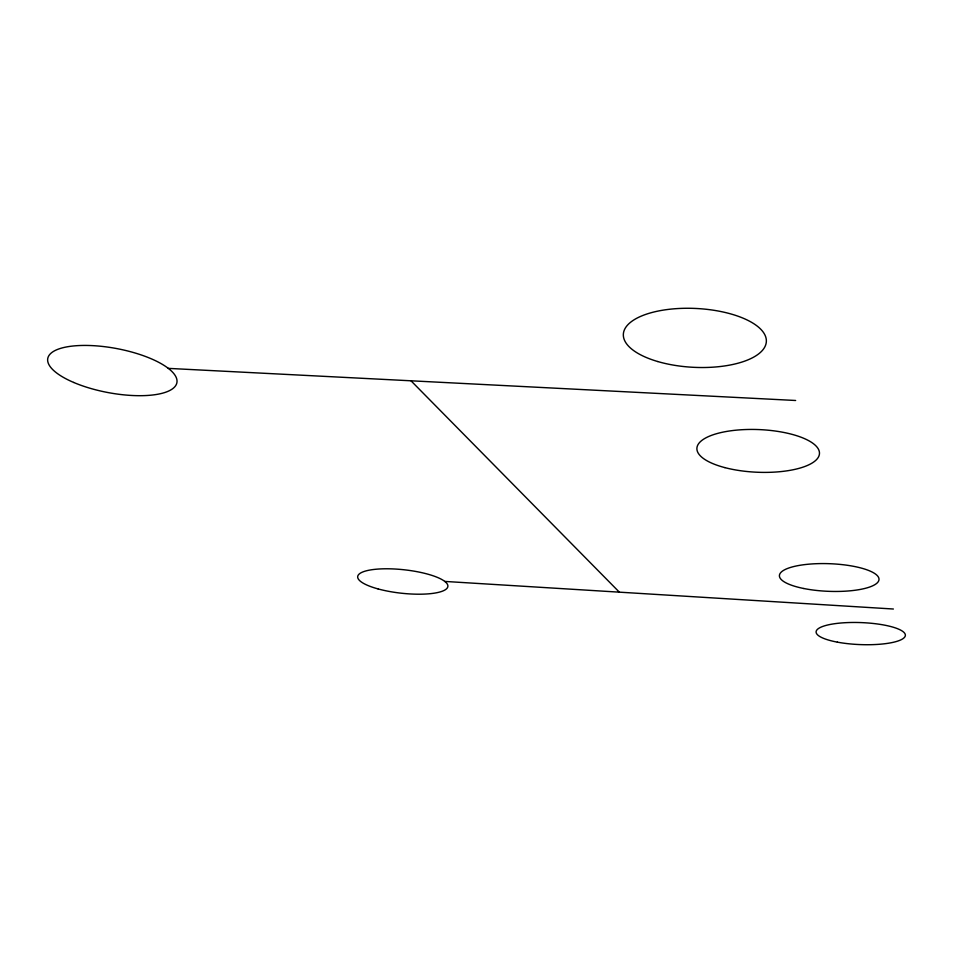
<?xml version="1.0" encoding="UTF-8"?>
<svg xmlns="http://www.w3.org/2000/svg" width="953" height="953" viewBox="0 0 953 953"><rect width="100%" height="100%" fill="white"/><g stroke="black" fill="none" stroke-linecap="round" stroke-linejoin="round"><path stroke-width="1.43" d="M168.252 368.37L795.636 400.486M444.753 581.425L893.39 609.015M410.993 380.795L619.355 592.158M378.091 588.93A45.375 11.805 6.2 0 0 447.815 586.726A45.375 11.805 6.2 0 0 382.391 568.846A45.375 11.805 6.2 0 0 378.091 588.93M803.808 588.513A49.818 13.818 2.2 0 0 879 579.424A49.818 13.818 2.2 0 0 804.856 564.593A49.818 13.818 2.2 0 0 803.808 588.513M837.353 642.143A44.696 11.019 2.2 0 0 905.35 635.508A44.696 11.019 2.2 0 0 839.402 623.143A44.696 11.019 2.2 0 0 837.353 642.143M73.715 382.463A65.686 22.419 10.6 0 0 176.579 383.821A65.686 22.419 10.6 0 0 86.675 345.439A65.686 22.419 10.6 0 0 73.715 382.463M657.773 361.544A71.594 29.448 2.9 0 0 766.343 341.531A71.594 29.448 2.9 0 0 660.429 310.607A71.594 29.448 2.9 0 0 657.773 361.544M724.888 467.625A61.337 21.347 2.4 0 0 819.401 454.212A61.337 21.347 2.4 0 0 730.296 430.863A61.337 21.347 2.4 0 0 724.888 467.625"/></g></svg>
